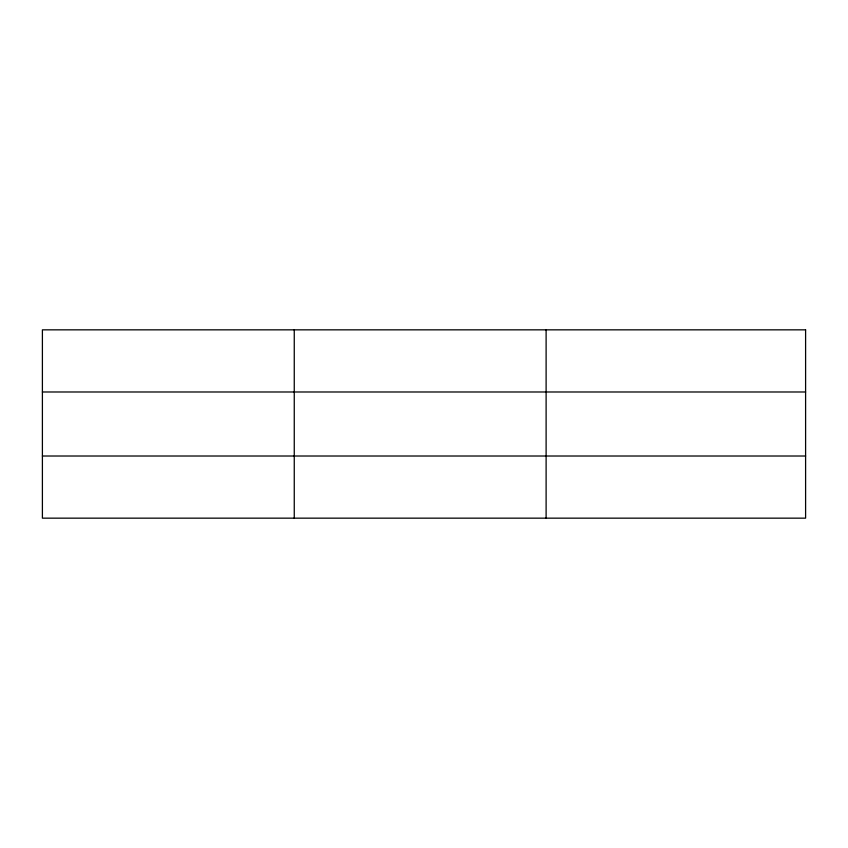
<?xml version="1.0" encoding="UTF-8"?>
<svg xmlns="http://www.w3.org/2000/svg" width="848" height="848" viewBox="0 0 848 848"><rect width="100%" height="100%" fill="white"/><g stroke="black" fill="none" stroke-linecap="round" stroke-linejoin="round"><path stroke-width="1.27" d="M294.256 518.16L294.256 329.84M546.112 518.16L546.112 329.84M42.4 391.988L805.6 391.988M42.4 456.012L805.6 456.012M805.6 329.84L805.6 518.16L42.4 518.16L42.4 329.84L805.6 329.84"/></g></svg>
